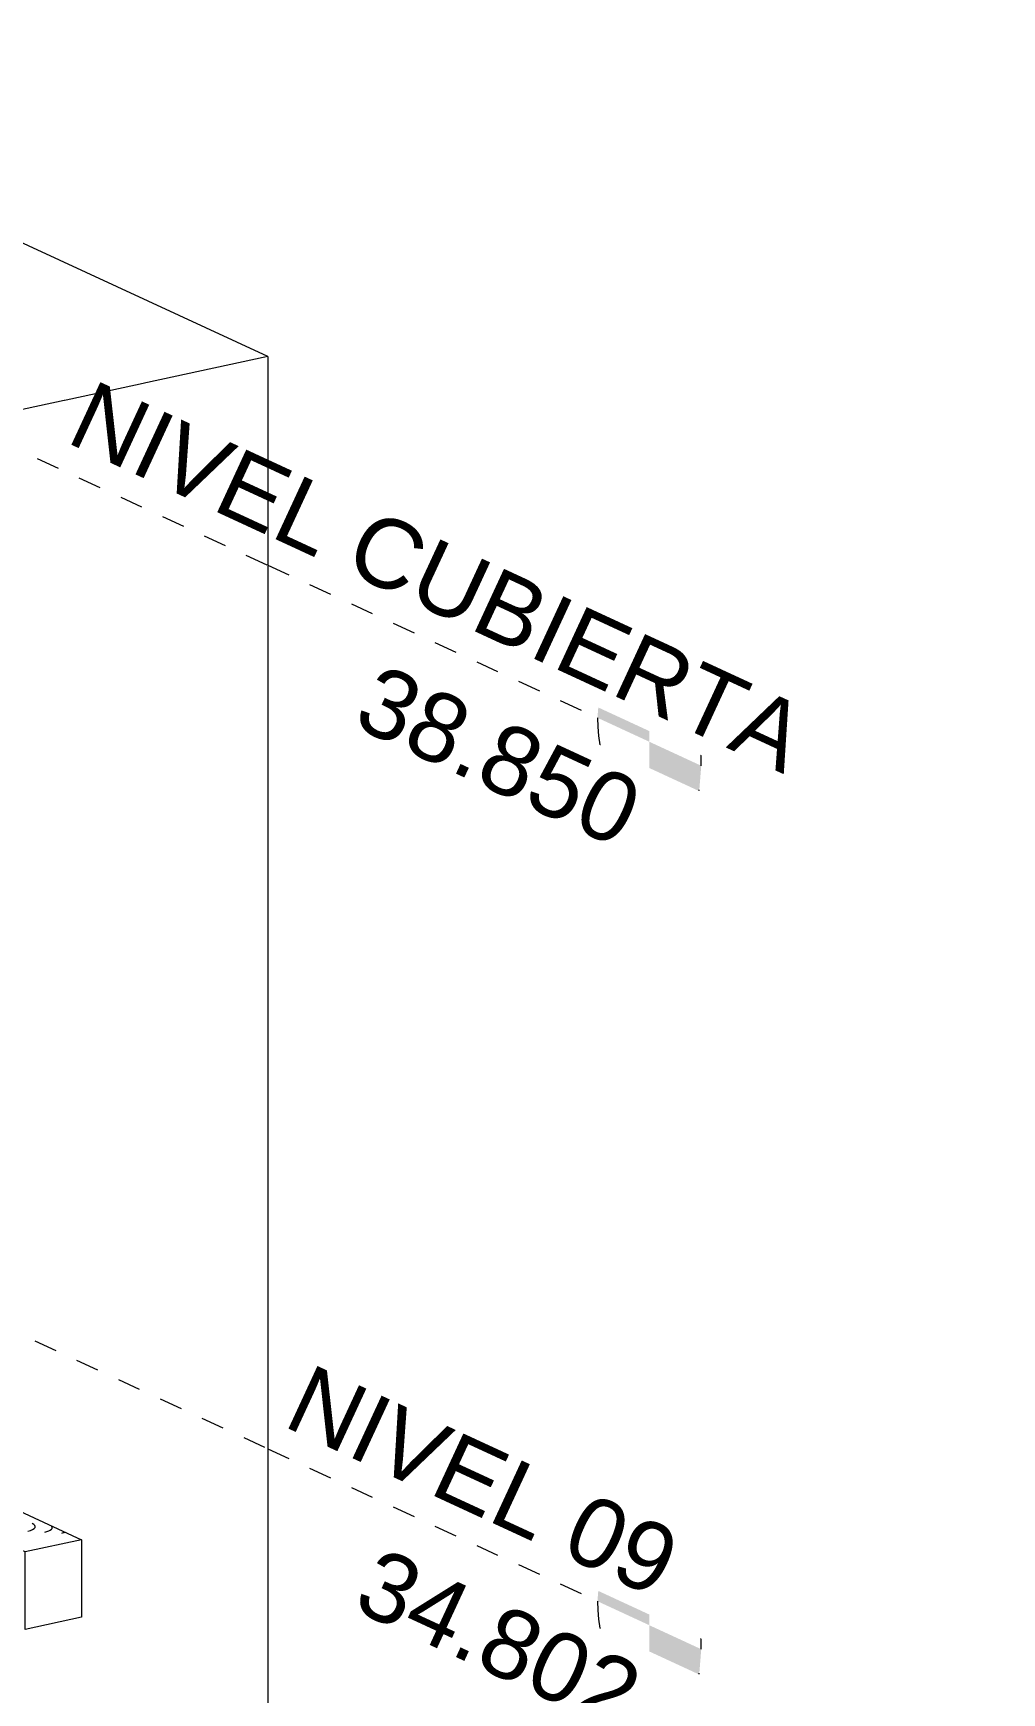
# Model space of a CAD drawing. Header units: metres. Extents: x 63 to 378, y -27 to 78.
# Drawn here: x 370.41 to 374.61, y 11.92 to 19.14 of the extents above; entities that cross this region are included whole.
import ezdxf

# ---------------------------------------------------------------- set-up
doc = ezdxf.new("R2010")
doc.units = ezdxf.units.M
doc.linetypes.add('Centre', pattern=[0.03175, 0.00635, -0.004763, 0.015875, -0.004763])
for name, color, linetype, lineweight in [('A-FLOR-LEVL', 7, 'Continuous', 9), ('A-GENM', 7, 'Continuous', 18), ('M-HVAC-DUCT', 7, 'Continuous', 18)]:
    doc.layers.add(name, color=color, linetype=linetype, lineweight=lineweight)
doc.layers.add('G-ANNO-SYMB', color=7, linetype='Continuous', lineweight=9, true_color=0x0091c9)
doc.styles.add('Arial_1', font='arial.ttf', dxfattribs={"height": 0.3})

# ---------------------------------------------------------------- blocks, each defined once
blk = doc.blocks.new('Rectangular Elbow - Mitered - Single Thickness Vanes - LAMINA-2840884-3D BUITRON TUBERIA')
at = {"layer": 'A-GENM', "color": 4, "true_color": 0x00ffff}
for centre, start_param, end_param in [((26.8633, 12.6544), 5.364161, 6.882258), ((26.937, 12.65), 5.311461, 6.882258), ((27.0107, 12.6456), 5.311461, 6.882258), ((27.0844, 12.6412), 5.311461, 6.606034), ((27.1581, 12.6369), 5.311461, 5.569294)]:
    blk.add_ellipse(centre, major_axis=(0.075, 0), ratio=0.315948, start_param=start_param, end_param=end_param, dxfattribs=at)
at = {"layer": 'M-HVAC-DUCT', "color": 4, "true_color": 0x00ffff}
for p, q in [((27.0178, 12.7125), (26.862, 12.6789)), ((27.0178, 12.7125), (27.2858, 12.5885)), ((27.0413, 12.5357), (26.9901, 12.5594)), ((27.2858, 12.5885), (27.0413, 12.5357)), ((27.2858, 12.5885), (27.2858, 12.2511)), ((27.0413, 12.1983), (27.0413, 12.5357)), ((27.2858, 12.2511), (27.0413, 12.1983))]:
    blk.add_line(p, q, dxfattribs=at)
blk = doc.blocks.new('Level - M_Level Head - Circle-24867-3D BUITRON TUBERIA')
at = {"layer": 'A-FLOR-LEVL'}
for points in [[(29.754, -16.8176), (29.754, -16.4381), (29.6956, -16.424), (29.6412, -16.4367), (29.5945, -16.4754), (29.5587, -16.5374), (29.5361, -16.6185), (29.5284, -16.7132)], [(29.8124, -17.2112), (29.8668, -17.1984), (29.9135, -17.1597), (29.9493, -17.0977), (29.9719, -17.0166), (29.9795, -16.9219), (29.754, -16.8176), (29.754, -17.1971)]]:
    blk.add_hatch(color=256, dxfattribs=at).paths.add_polyline_path(points)
for start_param, end_param in [(0.199785, 0.308213), (6.190523, 6.284099), (4.329106, 5.899903), (0.496018, 0.604446), (0.803317, 0.896893), (1.187514, 2.75831), (3.94491, 4.038486), (3.63761, 3.746039), (3.04893, 3.142506), (3.341378, 3.449806)]:
    blk.add_ellipse((29.754, -16.8176), major_axis=(-0.0843, 0.391), ratio=0.534993, start_param=start_param, end_param=end_param, dxfattribs=at)

msp = doc.modelspace()

# ---------------------------------------------------------------- linework, layer by layer
at = {"layer": 'A-FLOR-LEVL', "linetype": 'Centre'}
for p, q in [((368.6074, 18.1285), (371.4251, 16.8247)), ((371.4251, 16.8247), (372.8574, 16.1619)), ((370.0496, 13.6203), (371.4251, 12.9838)), ((371.4251, 12.9838), (372.8574, 12.3211))]:
    msp.add_line(p, q, dxfattribs=at)

# ---------------------------------------------------------------- block references
at = {"layer": 'A-FLOR-LEVL'}
for p in [(343.3289, 32.8751), (343.3289, 29.0342)]:
    msp.add_blockref('Level - M_Level Head - Circle-24867-3D BUITRON TUBERIA', p, dxfattribs=at)
at = {"layer": 'M-HVAC-DUCT', "color": 4, "true_color": 0x00ffff}
msp.add_blockref('Rectangular Elbow - Mitered - Single Thickness Vanes - LAMINA-2840884-3D BUITRON TUBERIA', (343.3289, 0), dxfattribs=at)

# ---------------------------------------------------------------- next in the draw order: texts
at = {"layer": 'A-FLOR-LEVL', "char_height": 0.3, "attachment_point": 1, "rotation": 335.16809, "style": 'Arial_1', "bg_fill": 3, "box_fill_scale": 1.25, "bg_fill_color": 256, "bg_fill_true_color": 13158600, "bg_fill_transparency": 0}
for s, insert, width in [('NIVEL CUBIERTA', (370.666, 17.6355), 4.240927), ('NIVEL 09', (371.6094, 13.3581), 2.212657)]:
    msp.add_mtext(s, dxfattribs=dict(at, insert=insert, width=width))

# ---------------------------------------------------------------- next in the draw order: linework, layer by layer
at = {"layer": 'G-ANNO-SYMB'}
for q in [(368.3871, 19.1381), (368.0724, 17.009), (371.4251, -17.3029)]:
    msp.add_line((371.4251, 17.7322), q, dxfattribs=at)

# ---------------------------------------------------------------- next in the draw order: texts
at = {"layer": 'A-FLOR-LEVL', "char_height": 0.3, "width": 1.587341, "attachment_point": 1, "rotation": 335.16809, "style": 'Arial_1', "bg_fill": 3, "box_fill_scale": 1.25, "bg_fill_color": 256, "bg_fill_true_color": 13158600, "bg_fill_transparency": 0}
for s, insert in [('38.850', (371.9109, 16.403)), ('34.802', (371.9109, 12.5622))]:
    msp.add_mtext(s, dxfattribs=dict(at, insert=insert))

doc.saveas('drawing.dxf')
